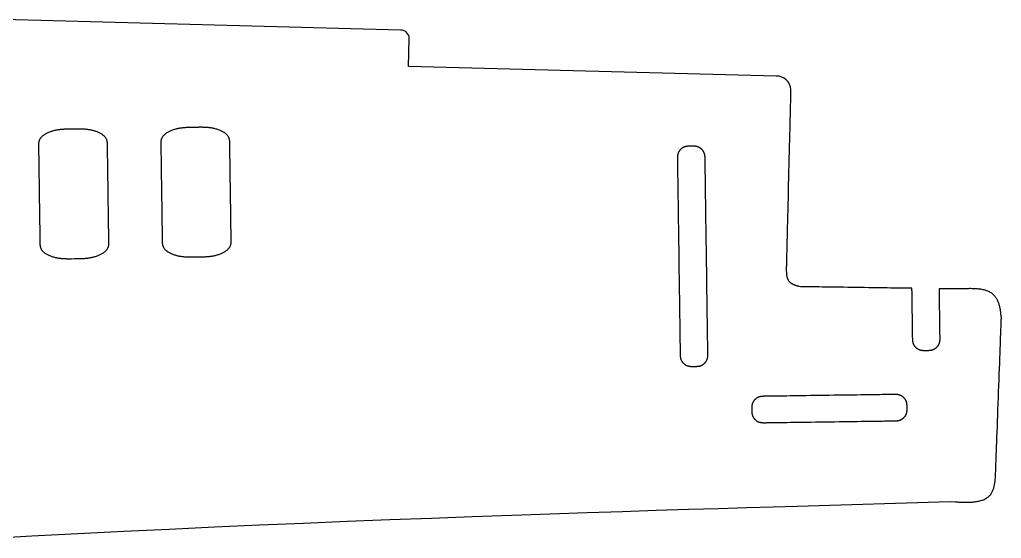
# Model space of a CAD drawing. Header units: millimetres. Extents: x -1116 to -273, y -827 to -161.
# Drawn here: x -530.9 to -359.8, y -818.6 to -728.2 of the extents above; entities that cross this region are included whole.
import ezdxf

# ---------------------------------------------------------------- set-up
doc = ezdxf.new("R2010")
doc.units = ezdxf.units.MM

msp = doc.modelspace()

# ---------------------------------------------------------------- linework, layer by layer
at = {"flags": 128}
msp.add_lwpolyline([(-536.790789, -818.58921), (-528.771659, -818.154109), (-520.758455, -817.737389), (-512.76776, -817.339265), (-504.81942, -816.959379), (-496.933279, -816.597377), (-489.129182, -816.252901), (-481.426974, -815.925596), (-473.846499, -815.615107), (-466.407603, -815.321076), (-459.130129, -815.043148), (-452.033923, -814.780968), (-445.138829, -814.534178), (-438.464693, -814.302424), (-432.031358, -814.085349), (-425.85867, -813.882597), (-419.966473, -813.693812), (-414.374612, -813.518639), (-409.102932, -813.35672), (-404.171277, -813.207701), (-399.599493, -813.071226), (-395.407423, -812.946937), (-368.77011, -812.158181), (-367.839182, -812.217185), (-367.701438, -812.225698), (-367.553363, -812.234486), (-367.395824, -812.243305), (-367.229687, -812.251908), (-367.055821, -812.260051), (-366.875093, -812.26749), (-366.688369, -812.273978), (-366.496518, -812.27927), (-366.300405, -812.283123), (-366.100899, -812.28529), (-365.898867, -812.285527), (-365.695175, -812.283588), (-365.490692, -812.279229), (-365.286283, -812.272205), (-365.082818, -812.26227), (-364.881162, -812.249179), (-364.682182, -812.232688), (-364.486748, -812.21255), (-364.295724, -812.188523), (-364.109839, -812.160396), (-363.929263, -812.128114), (-363.754025, -812.091654), (-363.584155, -812.050996), (-363.419683, -812.006119), (-363.260638, -811.957002), (-363.107051, -811.903626), (-362.958952, -811.845968), (-362.816369, -811.784009), (-362.679334, -811.717727), (-362.547875, -811.647103), (-362.422023, -811.572114), (-362.301808, -811.49274), (-362.187258, -811.408961), (-362.078405, -811.320756), (-361.975278, -811.228104), (-361.877906, -811.130984), (-361.786321, -811.029376), (-361.70055, -810.923259), (-361.620625, -810.812612), (-361.546528, -810.697522), (-361.478059, -810.578505), (-361.414968, -810.456184), (-361.357008, -810.331183), (-361.30393, -810.204126), (-361.255486, -810.075637), (-361.211429, -809.946338), (-361.17151, -809.816855), (-361.13548, -809.687809), (-361.103093, -809.559825), (-361.074099, -809.433526), (-361.04825, -809.309536), (-361.025299, -809.188479), (-361.004996, -809.070977), (-360.987095, -808.957656), (-360.971347, -808.849137), (-360.957503, -808.746046), (-360.945316, -808.649005), (-360.934537, -808.558638), (-360.924919, -808.475569), (-360.864112, -807.947486), (-360.86409, -807.946907), (-360.863941, -807.942856), (-360.863534, -807.93186), (-360.862742, -807.910447), (-360.861437, -807.875145), (-360.85949, -807.822481), (-360.856772, -807.748982), (-360.853156, -807.651178), (-360.848513, -807.525594), (-360.842714, -807.368759), (-360.835632, -807.1772), (-360.827137, -806.947446), (-360.817102, -806.676023), (-360.805398, -806.359459), (-360.791896, -805.994283), (-360.776469, -805.577021), (-360.758987, -805.104201), (-360.739323, -804.572351), (-360.717348, -803.977999), (-360.692934, -803.317672), (-360.666016, -802.589634), (-360.636788, -801.799093), (-360.605505, -800.952994), (-360.572425, -800.058283), (-360.537804, -799.121903), (-360.5019, -798.1508), (-360.464968, -797.151917), (-360.427267, -796.132201), (-360.389051, -795.098595), (-360.350579, -794.058044), (-360.312107, -793.017493), (-360.273891, -791.983887), (-360.23619, -790.964171), (-360.199258, -789.965289), (-360.163353, -788.994185), (-360.128733, -788.057805), (-360.095653, -787.163094), (-360.06437, -786.316995), (-360.035141, -785.526455), (-360.008224, -784.798416), (-359.98381, -784.138089), (-359.961835, -783.543737), (-359.942171, -783.011887), (-359.924689, -782.539067), (-359.909262, -782.121805), (-359.89576, -781.756629), (-359.884056, -781.440065), (-359.874021, -781.168642), (-359.865526, -780.938888), (-359.858443, -780.747329), (-359.852645, -780.590494), (-359.848002, -780.464911), (-359.844385, -780.367106), (-359.841668, -780.293607), (-359.839721, -780.240943), (-359.838416, -780.205641), (-359.837624, -780.184228), (-359.837217, -780.173232), (-359.837068, -780.169181), (-359.837046, -780.168602), (-359.907318, -779.526057), (-359.918001, -779.430979), (-359.929965, -779.328763), (-359.943394, -779.220003), (-359.958474, -779.105295), (-359.975388, -778.985234), (-359.994323, -778.860414), (-360.015463, -778.731431), (-360.038993, -778.598879), (-360.065099, -778.463353), (-360.093964, -778.325448), (-360.125775, -778.185759), (-360.160716, -778.044882), (-360.198972, -777.90341), (-360.240728, -777.761939), (-360.28617, -777.621064), (-360.335482, -777.481379), (-360.388848, -777.34348), (-360.446455, -777.207962), (-360.508487, -777.075418), (-360.575116, -776.94636), (-360.646462, -776.820954), (-360.722631, -776.699284), (-360.803729, -776.581431), (-360.889862, -776.467478), (-360.981138, -776.357507), (-361.077662, -776.251601), (-361.179542, -776.149842), (-361.286882, -776.052313), (-361.399791, -775.959095), (-361.518373, -775.870272), (-361.642737, -775.785926), (-361.772987, -775.706139), (-361.90923, -775.630994), (-362.051573, -775.560572), (-362.200123, -775.494957), (-362.354985, -775.43423), (-362.516266, -775.378475), (-362.684072, -775.327774), (-362.85851, -775.282208), (-363.03951, -775.2418), (-363.226299, -775.206326), (-363.417926, -775.175503), (-363.613442, -775.149046), (-363.811897, -775.126672), (-364.01234, -775.108097), (-364.213823, -775.093036), (-364.415395, -775.081206), (-364.616106, -775.072323), (-364.815008, -775.066102), (-365.011149, -775.062261), (-365.20358, -775.060514), (-365.391351, -775.060578), (-365.573512, -775.062169), (-365.749114, -775.065004), (-365.917206, -775.068797), (-366.07684, -775.073265), (-366.227064, -775.078125), (-366.366929, -775.083092), (-366.495486, -775.087882), (-367.312723, -775.118595), (-367.312794, -775.118594), (-367.313288, -775.118587), (-367.314629, -775.118567), (-367.31724, -775.118529), (-367.321546, -775.118466), (-367.327968, -775.118371), (-367.336932, -775.118239), (-367.348859, -775.118064), (-367.364175, -775.117838), (-367.383302, -775.117557), (-367.406663, -775.117213), (-367.434683, -775.116801), (-367.467784, -775.116314), (-367.50639, -775.115745), (-367.550925, -775.11509), (-367.601812, -775.114341), (-367.659474, -775.113493), (-367.724335, -775.112538), (-367.796819, -775.111472), (-367.877349, -775.110287), (-367.966136, -775.10898), (-368.062546, -775.107561), (-368.165731, -775.106043), (-368.274845, -775.104437), (-368.389041, -775.102757), (-368.507471, -775.101014), (-368.629289, -775.099221), (-368.753648, -775.097391), (-368.879701, -775.095536), (-369.0066, -775.093669), (-369.1335, -775.091802), (-369.259552, -775.089947), (-369.383911, -775.088117), (-369.505729, -775.086324), (-369.624159, -775.084581), (-369.738355, -775.082901), (-369.847469, -775.081295), (-369.950654, -775.079777), (-370.047064, -775.078358), (-370.135851, -775.077051), (-370.216381, -775.075866), (-370.288865, -775.0748), (-370.353726, -775.073845), (-370.411389, -775.072997), (-370.462275, -775.072248), (-370.50681, -775.071593), (-370.545417, -775.071024), (-370.578518, -775.070537), (-370.606537, -775.070125), (-370.629899, -775.069781), (-370.649025, -775.0695), (-370.664341, -775.069274), (-370.676268, -775.069099), (-370.685232, -775.068967), (-370.691655, -775.068872), (-370.69596, -775.068809), (-370.698571, -775.068771), (-370.699912, -775.068751), (-370.700406, -775.068744), (-370.700477, -775.068743), (-370.700474, -775.068918), (-370.700457, -775.070143), (-370.70041, -775.073468), (-370.700318, -775.079944), (-370.700166, -775.09062), (-370.69994, -775.106546), (-370.699624, -775.128773), (-370.699204, -775.158351), (-370.698665, -775.19633), (-370.697991, -775.243759), (-370.697169, -775.30169), (-370.696182, -775.371172), (-370.695016, -775.453254), (-370.693657, -775.548989), (-370.692089, -775.659424), (-370.690297, -775.785611), (-370.688266, -775.9286), (-370.685982, -776.08944), (-370.683429, -776.269183), (-370.680594, -776.468877), (-370.677467, -776.689048), (-370.674072, -776.928121), (-370.670438, -777.183995), (-370.666596, -777.454571), (-370.662574, -777.737748), (-370.658404, -778.031427), (-370.654114, -778.333505), (-370.649735, -778.641885), (-370.645296, -778.954465), (-370.640827, -779.269145), (-370.636358, -779.583825), (-370.631919, -779.896405), (-370.62754, -780.204785), (-370.62325, -780.506864), (-370.61908, -780.800542), (-370.615058, -781.083719), (-370.611216, -781.354295), (-370.607582, -781.610169), (-370.604187, -781.849242), (-370.601061, -782.069413), (-370.598225, -782.269108), (-370.595672, -782.44885), (-370.593388, -782.60969), (-370.591358, -782.752679), (-370.589566, -782.878866), (-370.587997, -782.989302), (-370.586638, -783.085036), (-370.585472, -783.167119), (-370.584486, -783.2366), (-370.583663, -783.294531), (-370.582989, -783.34196), (-370.58245, -783.379939), (-370.58203, -783.409517), (-370.581714, -783.431744), (-370.581488, -783.44767), (-370.581337, -783.458347), (-370.581245, -783.464822), (-370.581197, -783.468147), (-370.58118, -783.469373), (-370.581177, -783.469548), (-370.577659, -783.720335), (-370.577289, -783.757493), (-370.577144, -783.797523), (-370.577358, -783.840237), (-370.578067, -783.885444), (-370.579407, -783.932956), (-370.581512, -783.982584), (-370.584517, -784.034138), (-370.588558, -784.08743), (-370.59377, -784.14227), (-370.600288, -784.198469), (-370.608247, -784.255838), (-370.617783, -784.314188), (-370.629031, -784.37333), (-370.642126, -784.433075), (-370.657203, -784.493233), (-370.674397, -784.553616), (-370.693844, -784.614034), (-370.715679, -784.674298), (-370.740037, -784.73422), (-370.767013, -784.793623), (-370.796546, -784.852387), (-370.828534, -784.910404), (-370.862876, -784.967569), (-370.899469, -785.023774), (-370.938213, -785.078912), (-370.979006, -785.132875), (-371.021746, -785.185558), (-371.066331, -785.236852), (-371.112661, -785.286651), (-371.160633, -785.334847), (-371.210146, -785.381335), (-371.261099, -785.426006), (-371.313389, -785.468754), (-371.366916, -785.509471), (-371.421577, -785.548052), (-371.477272, -785.584387), (-371.533898, -785.618372), (-371.591354, -785.649898), (-371.649539, -785.678858), (-371.708335, -785.705186), (-371.767565, -785.728973), (-371.827035, -785.75035), (-371.886552, -785.769449), (-371.945922, -785.7864), (-372.004953, -785.801335), (-372.063452, -785.814387), (-372.121223, -785.825684), (-372.178076, -785.835361), (-372.233815, -785.843546), (-372.288248, -785.850373), (-372.341182, -785.855971), (-372.392423, -785.860473), (-372.441778, -785.86401), (-372.489054, -785.866713), (-372.534057, -785.868714), (-372.576594, -785.870143), (-372.616472, -785.871132), (-372.653497, -785.871813), (-372.687476, -785.872317), (-372.903422, -785.875376), (-373.153395, -785.878846), (-373.190432, -785.879208), (-373.230329, -785.879343), (-373.272898, -785.879115), (-373.317948, -785.878388), (-373.36529, -785.877027), (-373.414735, -785.874894), (-373.466092, -785.871854), (-373.519173, -785.867771), (-373.573788, -785.86251), (-373.629747, -785.855933), (-373.686861, -785.847904), (-373.74494, -785.838289), (-373.803795, -785.82695), (-373.863235, -785.813752), (-373.923073, -785.798559), (-373.983117, -785.781234), (-374.043179, -785.761642), (-374.103068, -785.739646), (-374.162596, -785.715111), (-374.221587, -785.68794), (-374.279922, -785.658196), (-374.337496, -785.62598), (-374.394206, -785.591395), (-374.449946, -785.554543), (-374.504612, -785.515526), (-374.558099, -785.474447), (-374.610303, -785.431406), (-374.66112, -785.386507), (-374.710444, -785.339852), (-374.758171, -785.291542), (-374.804196, -785.24168), (-374.848415, -785.190368), (-374.890724, -785.137708), (-374.931017, -785.083802), (-374.969191, -785.028753), (-375.00514, -784.972662), (-375.03876, -784.915631), (-375.069947, -784.857763), (-375.098595, -784.79916), (-375.12464, -784.73994), (-375.148172, -784.680281), (-375.169321, -784.620378), (-375.188217, -784.560427), (-375.20499, -784.500623), (-375.219769, -784.441159), (-375.232684, -784.382231), (-375.243866, -784.324034), (-375.253443, -784.266762), (-375.261547, -784.210611), (-375.268306, -784.155775), (-375.273851, -784.102448), (-375.278311, -784.050827), (-375.281816, -784.001105), (-375.284497, -783.953478), (-375.286482, -783.908139), (-375.287902, -783.865285), (-375.288887, -783.82511), (-375.289566, -783.787809), (-375.29007, -783.753576), (-375.293128, -783.536018), (-375.293131, -783.53584), (-375.293149, -783.534595), (-375.293197, -783.531217), (-375.29329, -783.524637), (-375.293444, -783.513789), (-375.293674, -783.497607), (-375.293995, -783.475023), (-375.294422, -783.44497), (-375.29497, -783.406381), (-375.295655, -783.35819), (-375.296492, -783.299329), (-375.297495, -783.228732), (-375.29868, -783.14533), (-375.300062, -783.048059), (-375.301656, -782.935849), (-375.303478, -782.807636), (-375.305542, -782.66235), (-375.307864, -782.498927), (-375.310459, -782.316298), (-375.313342, -782.113396), (-375.316521, -781.889689), (-375.319973, -781.646776), (-375.323667, -781.386792), (-375.327573, -781.111871), (-375.331661, -780.824145), (-375.335901, -780.525751), (-375.340262, -780.21882), (-375.344714, -779.905487), (-375.349227, -779.587887), (-375.35377, -779.268153), (-375.358313, -778.948419), (-375.362826, -778.630819), (-375.367278, -778.317486), (-375.371639, -778.010555), (-375.375879, -777.712161), (-375.379967, -777.424435), (-375.383874, -777.149514), (-375.387568, -776.88953), (-375.391019, -776.646617), (-375.394198, -776.42291), (-375.397081, -776.220008), (-375.399676, -776.037379), (-375.401998, -775.873956), (-375.404062, -775.72867), (-375.405884, -775.600457), (-375.407479, -775.488247), (-375.408861, -775.390976), (-375.410046, -775.307574), (-375.411049, -775.236977), (-375.411885, -775.178116), (-375.41257, -775.129925), (-375.413118, -775.091336), (-375.413545, -775.061283), (-375.413866, -775.038699), (-375.414096, -775.022517), (-375.41425, -775.011669), (-375.414344, -775.005089), (-375.414392, -775.001711), (-375.414409, -775.000466), (-375.414412, -775.000288), (-375.414816, -775.000282), (-375.417646, -775.000241), (-375.425327, -775.000128), (-375.440283, -774.999909), (-375.464942, -774.999547), (-375.501728, -774.999008), (-375.553067, -774.998255), (-375.621384, -774.997254), (-375.709105, -774.995968), (-375.818654, -774.994361), (-375.952458, -774.9924), (-376.112942, -774.990047), (-376.302532, -774.987267), (-376.523653, -774.984025), (-376.778729, -774.980285), (-377.070188, -774.976012), (-377.400454, -774.97117), (-377.771952, -774.965723), (-378.187109, -774.959637), (-378.648349, -774.952874), (-379.156886, -774.945418), (-379.709081, -774.937323), (-380.300083, -774.928658), (-380.925041, -774.919495), (-381.579105, -774.909906), (-382.257424, -774.89996), (-382.955146, -774.889731), (-383.66742, -774.879288), (-384.389397, -774.868703), (-385.116224, -774.858047), (-385.843052, -774.84739), (-386.565028, -774.836805), (-387.277303, -774.826362), (-387.975025, -774.816133), (-388.653343, -774.806188), (-389.307407, -774.796598), (-389.932366, -774.787436), (-390.523368, -774.778771), (-391.075563, -774.770675), (-391.584099, -774.763219), (-392.04534, -774.756457), (-392.460496, -774.75037), (-392.831995, -774.744923), (-393.162261, -774.740081), (-393.453719, -774.735808), (-393.708796, -774.732068), (-393.929917, -774.728826), (-394.119506, -774.726047), (-394.27999, -774.723694), (-394.413795, -774.721732), (-394.523344, -774.720126), (-394.611065, -774.71884), (-394.679382, -774.717838), (-394.73072, -774.717085), (-394.767506, -774.716546), (-394.792165, -774.716184), (-394.807122, -774.715965), (-394.814803, -774.715853), (-394.817632, -774.715811), (-394.818037, -774.715805), (-395.098529, -774.654602), (-395.140057, -774.645438), (-395.184742, -774.635407), (-395.232344, -774.62447), (-395.282625, -774.612592), (-395.335346, -774.599734), (-395.390266, -774.585859), (-395.447146, -774.57093), (-395.505749, -774.55491), (-395.565833, -774.53776), (-395.62716, -774.519445), (-395.689491, -774.499927), (-395.752586, -774.479168), (-395.816207, -774.457131), (-395.880113, -774.433779), (-395.944066, -774.409074), (-396.007826, -774.382979), (-396.071155, -774.355458), (-396.133812, -774.326472), (-396.195559, -774.295984), (-396.256185, -774.263948), (-396.315592, -774.230281), (-396.373712, -774.194891), (-396.430474, -774.157686), (-396.48581, -774.118573), (-396.53965, -774.077461), (-396.591926, -774.034256), (-396.642568, -773.988869), (-396.691507, -773.941205), (-396.738674, -773.891173), (-396.784, -773.838682), (-396.827415, -773.783638), (-396.868851, -773.72595), (-396.908238, -773.665525), (-396.945507, -773.602272), (-396.980589, -773.536098), (-397.013415, -773.466912), (-397.043915, -773.39462), (-397.07202, -773.319132), (-397.097662, -773.240355), (-397.120804, -773.158287), (-397.141542, -773.073293), (-397.160005, -772.985828), (-397.176322, -772.896345), (-397.190623, -772.8053), (-397.203035, -772.713147), (-397.213688, -772.620342), (-397.222712, -772.527338), (-397.230234, -772.434592), (-397.236385, -772.342556), (-397.241293, -772.251686), (-397.245086, -772.162437), (-397.247895, -772.075264), (-397.249848, -771.990621), (-397.251075, -771.908962), (-397.251703, -771.830744), (-397.251862, -771.756419), (-397.251682, -771.686444), (-397.25129, -771.621272), (-397.250817, -771.561359), (-397.247675, -771.180478), (-397.247659, -771.179836), (-397.24755, -771.175342), (-397.247252, -771.163144), (-397.246672, -771.139391), (-397.245716, -771.10023), (-397.244289, -771.041809), (-397.242298, -770.960278), (-397.239648, -770.851782), (-397.236247, -770.712472), (-397.231998, -770.538495), (-397.226809, -770.325998), (-397.220585, -770.071131), (-397.213232, -769.770041), (-397.204657, -769.418876), (-397.194765, -769.013785), (-397.183462, -768.550915), (-397.170653, -768.026415), (-397.156246, -767.436433), (-397.140146, -766.777116), (-397.122258, -766.044613), (-397.102536, -765.236999), (-397.081121, -764.36005), (-397.058201, -763.42147), (-397.033964, -762.428965), (-397.008599, -761.390236), (-396.982292, -760.312988), (-396.955234, -759.204926), (-396.92761, -758.073751), (-396.899611, -756.92717), (-396.871423, -755.772884), (-396.843236, -754.618599), (-396.815237, -753.472017), (-396.787613, -752.340843), (-396.760555, -751.23278), (-396.734248, -750.155532), (-396.708883, -749.116804), (-396.684646, -748.124298), (-396.661726, -747.185719), (-396.640311, -746.30877), (-396.620589, -745.501155), (-396.602701, -744.768652), (-396.586601, -744.109336), (-396.572194, -743.519353), (-396.559385, -742.994853), (-396.548082, -742.531983), (-396.53819, -742.126892), (-396.529614, -741.775727), (-396.522262, -741.474637), (-396.516038, -741.21977), (-396.510849, -741.007274), (-396.5066, -740.833296), (-396.503198, -740.693986), (-396.500549, -740.585491), (-396.498558, -740.503959), (-396.497131, -740.445538), (-396.496175, -740.406377), (-396.495595, -740.382624), (-396.495297, -740.370426), (-396.495187, -740.365933), (-396.495172, -740.365291, 0.395362), (-399.065109, -737.998554), (-463.125494, -736.316591), (-462.999509, -731.518245, 0.414214), (-464.459622, -729.979392), (-533.685763, -728.161798, 0.414214)], format="xyb", dxfattribs=at)
for points in [[(-521.641396, -747.190402), (-521.096116, -747.182672), (-521.010315, -747.181484), (-520.916815, -747.180355), (-520.816098, -747.179462), (-520.708645, -747.178979), (-520.594936, -747.179082), (-520.475453, -747.179947), (-520.350676, -747.18175), (-520.221087, -747.184665), (-520.087166, -747.188868), (-519.949395, -747.194536), (-519.808253, -747.201843), (-519.664224, -747.210964), (-519.517786, -747.222077), (-519.369421, -747.235355), (-519.219611, -747.250975), (-519.068835, -747.269112), (-518.917576, -747.289942), (-518.766313, -747.31364), (-518.615528, -747.340382), (-518.465702, -747.370343), (-518.31728, -747.403648), (-518.170559, -747.44022), (-518.025802, -747.47993), (-517.883271, -747.52265), (-517.743229, -747.568252), (-517.605936, -747.616608), (-517.471655, -747.667588), (-517.340649, -747.721066), (-517.213179, -747.776913), (-517.089508, -747.835), (-516.969897, -747.895199), (-516.854608, -747.957382), (-516.743904, -748.021421), (-516.638047, -748.087187), (-516.537298, -748.154553), (-516.44192, -748.223389), (-516.352175, -748.293568), (-516.268325, -748.364962), (-516.190632, -748.437442), (-516.119359, -748.510879), (-516.054667, -748.585127), (-515.996325, -748.659957), (-515.944002, -748.735123), (-515.897367, -748.810378), (-515.856089, -748.885475), (-515.819835, -748.960167), (-515.788277, -749.034207), (-515.761081, -749.107349), (-515.737917, -749.179345), (-515.718454, -749.249948), (-515.702361, -749.318912), (-515.689307, -749.38599), (-515.678959, -749.450934), (-515.670988, -749.513498), (-515.665063, -749.573435), (-515.660851, -749.630498), (-515.658022, -749.684441), (-515.656245, -749.735015), (-515.655188, -749.781975), (-515.650635, -750.098974), (-515.65063, -750.099322), (-515.650596, -750.101759), (-515.650502, -750.108372), (-515.65032, -750.121251), (-515.650019, -750.142483), (-515.649569, -750.174158), (-515.648943, -750.218364), (-515.648109, -750.277188), (-515.647038, -750.352721), (-515.645701, -750.447049), (-515.644067, -750.562262), (-515.642108, -750.700448), (-515.639794, -750.863695), (-515.637095, -751.054092), (-515.633981, -751.273728), (-515.630423, -751.52469), (-515.626392, -751.809067), (-515.621857, -752.128948), (-515.616789, -752.486422), (-515.611158, -752.883575), (-515.604951, -753.321454), (-515.59821, -753.796925), (-515.590995, -754.305811), (-515.583366, -754.843935), (-515.575382, -755.40712), (-515.567102, -755.991191), (-515.558585, -756.591968), (-515.54989, -757.205277), (-515.541077, -757.826939), (-515.532204, -758.452778), (-515.523332, -759.078618), (-515.514518, -759.70028), (-515.505824, -760.313588), (-515.497306, -760.914366), (-515.489026, -761.498436), (-515.481042, -762.061622), (-515.473413, -762.599746), (-515.466198, -763.108632), (-515.459458, -763.584103), (-515.45325, -764.021981), (-515.44762, -764.419135), (-515.442552, -764.776608), (-515.438017, -765.096489), (-515.433985, -765.380867), (-515.430427, -765.631829), (-515.427314, -765.851465), (-515.424614, -766.041862), (-515.4223, -766.205109), (-515.420341, -766.343295), (-515.418708, -766.458508), (-515.41737, -766.552836), (-515.416299, -766.628368), (-515.415465, -766.687193), (-515.414839, -766.731399), (-515.41439, -766.763073), (-515.414089, -766.784306), (-515.413906, -766.797185), (-515.413812, -766.803798), (-515.413778, -766.806235), (-515.413773, -766.806583), (-515.409846, -767.080401), (-515.409284, -767.123488), (-515.409001, -767.170444), (-515.409335, -767.221034), (-515.410625, -767.275018), (-515.413208, -767.332161), (-515.417422, -767.392224), (-515.423607, -767.454971), (-515.432099, -767.520163), (-515.443236, -767.587564), (-515.457358, -767.656937), (-515.474801, -767.728043), (-515.495905, -767.800646), (-515.521007, -767.874509), (-515.550445, -767.949393), (-515.584557, -768.025062), (-515.623682, -768.101279), (-515.668157, -768.177805), (-515.718321, -768.254405), (-515.774511, -768.330839), (-515.837066, -768.406872), (-515.906225, -768.482282), (-515.981828, -768.556918), (-516.063617, -768.630643), (-516.151334, -768.703322), (-516.24472, -768.774819), (-516.343516, -768.844999), (-516.447465, -768.913726), (-516.556308, -768.980864), (-516.669787, -769.046278), (-516.787642, -769.109833), (-516.909617, -769.171392), (-517.035452, -769.23082), (-517.164888, -769.287982), (-517.297668, -769.342741), (-517.433534, -769.394963), (-517.572226, -769.444511), (-517.713486, -769.49125), (-517.857056, -769.535045), (-518.002678, -769.57576), (-518.150092, -769.613258), (-518.299004, -769.647455), (-518.448964, -769.678462), (-518.599488, -769.706442), (-518.75009, -769.731555), (-518.900283, -769.753963), (-519.049583, -769.773829), (-519.197503, -769.791314), (-519.343559, -769.80658), (-519.487263, -769.819788), (-519.628132, -769.831101), (-519.765678, -769.840679), (-519.899417, -769.848685), (-520.028863, -769.855281), (-520.15353, -769.860628), (-520.272932, -769.864888), (-520.386583, -769.868223), (-520.493999, -769.870794), (-520.594694, -769.872763), (-520.688181, -769.874292), (-521.319213, -769.883315), (-521.864534, -769.891045), (-521.950342, -769.892233), (-522.043849, -769.893362), (-522.144573, -769.894257), (-522.252035, -769.894742), (-522.365752, -769.894643), (-522.485243, -769.893784), (-522.610029, -769.89199), (-522.739627, -769.889086), (-522.873557, -769.884897), (-523.011338, -769.879248), (-523.152489, -769.871964), (-523.296528, -769.862868), (-523.442975, -769.851787), (-523.591348, -769.838546), (-523.741167, -769.822968), (-523.891951, -769.804879), (-524.043219, -769.784105), (-524.194489, -769.760468), (-524.345281, -769.733795), (-524.495113, -769.703911), (-524.643542, -769.67069), (-524.790268, -769.63421), (-524.935029, -769.594597), (-525.077564, -769.551978), (-525.217611, -769.506481), (-525.354907, -769.458233), (-525.48919, -769.40736), (-525.620199, -769.35399), (-525.747671, -769.29825), (-525.871344, -769.240267), (-525.990956, -769.180168), (-526.106246, -769.11808), (-526.216951, -769.054131), (-526.322809, -768.988447), (-526.423558, -768.921155), (-526.518936, -768.852382), (-526.608681, -768.782256), (-526.692531, -768.710904), (-526.770224, -768.638452), (-526.841498, -768.565028), (-526.90619, -768.49078), (-526.964532, -768.415934), (-527.016855, -768.340739), (-527.06349, -768.265443), (-527.104768, -768.190294), (-527.141021, -768.11554), (-527.17258, -768.04143), (-527.199776, -767.96821), (-527.22294, -767.89613), (-527.242403, -767.825438), (-527.258496, -767.75638), (-527.27155, -767.689207), (-527.281897, -767.624164), (-527.289868, -767.561502), (-527.295794, -767.501467), (-527.300006, -767.444307), (-527.302835, -767.390272), (-527.304612, -767.339608), (-527.305669, -767.292564), (-527.310221, -766.974991), (-527.310226, -766.974643), (-527.310261, -766.972206), (-527.310355, -766.965593), (-527.310538, -766.952714), (-527.31084, -766.931481), (-527.31129, -766.899807), (-527.311918, -766.855601), (-527.312753, -766.796776), (-527.313826, -766.721244), (-527.315166, -766.626916), (-527.316803, -766.511703), (-527.318766, -766.373517), (-527.321086, -766.21027), (-527.32379, -766.019873), (-527.326911, -765.800237), (-527.330476, -765.549275), (-527.334516, -765.264897), (-527.339061, -764.945016), (-527.344139, -764.587543), (-527.349781, -764.190389), (-527.356002, -763.752511), (-527.362757, -763.27704), (-527.369986, -762.768154), (-527.377631, -762.23003), (-527.385632, -761.666844), (-527.39393, -761.082774), (-527.402465, -760.481996), (-527.411178, -759.868688), (-527.42001, -759.247026), (-527.428901, -758.621186), (-527.437792, -757.995347), (-527.446623, -757.373685), (-527.455337, -756.760376), (-527.463872, -756.159599), (-527.472169, -755.575528), (-527.48017, -755.012343), (-527.487815, -754.474219), (-527.495045, -753.965333), (-527.501799, -753.489862), (-527.50802, -753.051983), (-527.513662, -752.65483), (-527.518741, -752.297356), (-527.523285, -751.977475), (-527.527325, -751.693098), (-527.530891, -751.442136), (-527.534011, -751.2225), (-527.536716, -751.032103), (-527.539035, -750.868856), (-527.540998, -750.73067), (-527.542635, -750.615457), (-527.543975, -750.521129), (-527.545048, -750.445596), (-527.545884, -750.386772), (-527.546512, -750.342566), (-527.546962, -750.310891), (-527.547263, -750.289659), (-527.547446, -750.27678), (-527.54754, -750.270166), (-527.547575, -750.26773), (-527.54758, -750.267382), (-527.551466, -749.993068), (-527.552021, -749.949903), (-527.552297, -749.902862), (-527.551955, -749.852183), (-527.550658, -749.798104), (-527.548066, -749.740865), (-527.543843, -749.680702), (-527.53765, -749.617855), (-527.529149, -749.552562), (-527.518002, -749.485062), (-527.503871, -749.415592), (-527.486418, -749.344391), (-527.465305, -749.271697), (-527.440194, -749.19775), (-527.410747, -749.122787), (-527.376627, -749.047046), (-527.337493, -748.970766), (-527.29301, -748.894186), (-527.242839, -748.817544), (-527.186641, -748.741078), (-527.12408, -748.665026), (-527.054915, -748.58961), (-526.979307, -748.514981), (-526.897513, -748.441275), (-526.809792, -748.368626), (-526.716401, -748.297168), (-526.617601, -748.227036), (-526.513647, -748.158365), (-526.4048, -748.091289), (-526.291317, -748.025944), (-526.173457, -747.962463), (-526.051478, -747.900982), (-525.925638, -747.841634), (-525.796196, -747.784556), (-525.663409, -747.72988), (-525.527537, -747.677743), (-525.388837, -747.628278), (-525.247568, -747.581621), (-525.103988, -747.537905), (-524.958356, -747.497266), (-524.81093, -747.459838), (-524.662005, -747.425707), (-524.512031, -747.39476), (-524.361492, -747.366836), (-524.210874, -747.341773), (-524.060664, -747.31941), (-523.911347, -747.299585), (-523.763409, -747.282137), (-523.617335, -747.266905), (-523.473612, -747.253727), (-523.332725, -747.24244), (-523.19516, -747.232885), (-523.061402, -747.224899), (-522.931939, -747.218322), (-522.807254, -747.21299), (-522.687835, -747.208743), (-522.574166, -747.20542), (-522.466734, -747.202859), (-522.366025, -747.200898), (-522.272524, -747.199376), (-521.641396, -747.190402)], [(-500.328486, -746.888309), (-499.783165, -746.880455), (-499.697357, -746.879248), (-499.60385, -746.878098), (-499.503126, -746.877182), (-499.395665, -746.876675), (-499.281948, -746.876753), (-499.162457, -746.877592), (-499.037672, -746.879368), (-498.908074, -746.882256), (-498.774145, -746.886431), (-498.636366, -746.892071), (-498.495217, -746.89935), (-498.35118, -746.908444), (-498.204736, -746.919529), (-498.056365, -746.932781), (-497.906549, -746.948375), (-497.755769, -746.966487), (-497.604506, -746.987293), (-497.45324, -747.010968), (-497.302454, -747.037689), (-497.152627, -747.06763), (-497.004205, -747.100918), (-496.857486, -747.137474), (-496.712732, -747.17717), (-496.570205, -747.219877), (-496.430167, -747.265468), (-496.29288, -747.313814), (-496.158605, -747.364786), (-496.027606, -747.418256), (-495.900143, -747.474097), (-495.776479, -747.532178), (-495.656876, -747.592373), (-495.541595, -747.654553), (-495.4309, -747.718589), (-495.325051, -747.784354), (-495.22431, -747.851718), (-495.12894, -747.920553), (-495.039203, -747.990732), (-494.955361, -748.062125), (-494.877675, -748.134605), (-494.806407, -748.208043), (-494.741722, -748.28229), (-494.683385, -748.35712), (-494.631067, -748.432286), (-494.584436, -748.507541), (-494.543161, -748.582638), (-494.506911, -748.65733), (-494.475355, -748.73137), (-494.448162, -748.804512), (-494.425, -748.876508), (-494.405539, -748.947111), (-494.389448, -749.016075), (-494.376394, -749.083153), (-494.366048, -749.148097), (-494.358078, -749.210661), (-494.352152, -749.270599), (-494.347941, -749.327662), (-494.345112, -749.381604), (-494.343335, -749.432179), (-494.342278, -749.479138), (-494.337726, -749.796137), (-494.337721, -749.796485), (-494.337686, -749.798922), (-494.337592, -749.805535), (-494.337409, -749.818414), (-494.337108, -749.839647), (-494.336659, -749.871321), (-494.336031, -749.915527), (-494.335196, -749.974352), (-494.334124, -750.049884), (-494.332786, -750.144212), (-494.331151, -750.259425), (-494.32919, -750.397611), (-494.326873, -750.560858), (-494.324171, -750.751255), (-494.321054, -750.970891), (-494.317492, -751.221853), (-494.313456, -751.506231), (-494.308917, -751.826112), (-494.303843, -752.183585), (-494.298207, -752.580739), (-494.291993, -753.018617), (-494.285245, -753.494088), (-494.278023, -754.002974), (-494.270386, -754.541098), (-494.262394, -755.104284), (-494.254105, -755.688354), (-494.245578, -756.289132), (-494.236875, -756.90244), (-494.228052, -757.524102), (-494.21917, -758.149942), (-494.210289, -758.775781), (-494.201466, -759.397443), (-494.192762, -760.010752), (-494.184236, -760.611529), (-494.175947, -761.1956), (-494.167954, -761.758785), (-494.160317, -762.296909), (-494.153096, -762.805795), (-494.146348, -763.281266), (-494.140133, -763.719145), (-494.134497, -764.116298), (-494.129424, -764.473772), (-494.124884, -764.793653), (-494.120848, -765.07803), (-494.117287, -765.328992), (-494.11417, -765.548628), (-494.111468, -765.739025), (-494.109151, -765.902272), (-494.10719, -766.040458), (-494.105555, -766.155671), (-494.104216, -766.249999), (-494.103144, -766.325532), (-494.102309, -766.384356), (-494.101682, -766.428562), (-494.101233, -766.460237), (-494.100931, -766.481469), (-494.100748, -766.494348), (-494.100655, -766.500962), (-494.10062, -766.503398), (-494.100615, -766.503746), (-494.096688, -766.777647), (-494.096126, -766.820747), (-494.095843, -766.867717), (-494.096177, -766.918322), (-494.097467, -766.972323), (-494.100051, -767.029482), (-494.104266, -767.089563), (-494.110451, -767.152328), (-494.118943, -767.21754), (-494.130082, -767.284961), (-494.144205, -767.354353), (-494.16165, -767.42548), (-494.182756, -767.498104), (-494.20786, -767.571987), (-494.237301, -767.646892), (-494.271417, -767.722582), (-494.310545, -767.798819), (-494.355025, -767.875365), (-494.405193, -767.951984), (-494.461389, -768.028438), (-494.52395, -768.10449), (-494.593115, -768.179919), (-494.668725, -768.254572), (-494.750522, -768.328313), (-494.838246, -768.401008), (-494.93164, -768.472521), (-495.030446, -768.542715), (-495.134404, -768.611455), (-495.243256, -768.678606), (-495.356744, -768.744031), (-495.474609, -768.807595), (-495.596592, -768.869163), (-495.722436, -768.928599), (-495.851882, -768.985766), (-495.984671, -769.04053), (-496.120545, -769.092755), (-496.259246, -769.142305), (-496.400514, -769.189044), (-496.544091, -769.232837), (-496.68972, -769.273548), (-496.837141, -769.311042), (-496.986059, -769.345232), (-497.136024, -769.37623), (-497.286553, -769.404199), (-497.437159, -769.4293), (-497.587356, -769.451696), (-497.736659, -769.471547), (-497.884582, -769.489017), (-498.03064, -769.504267), (-498.174347, -769.517459), (-498.315217, -769.528755), (-498.452765, -769.538316), (-498.586505, -769.546305), (-498.715951, -769.552883), (-498.840619, -769.558213), (-498.960021, -769.562456), (-499.073673, -769.565775), (-499.181089, -769.56833), (-499.281784, -769.570284), (-499.375271, -769.571799), (-500.006303, -769.580726), (-500.551583, -769.588497), (-500.637384, -769.589692), (-500.730884, -769.590828), (-500.831601, -769.59173), (-500.939055, -769.592223), (-501.052764, -769.592132), (-501.172247, -769.591281), (-501.297025, -769.589494), (-501.426615, -769.586598), (-501.560537, -769.582416), (-501.698309, -769.576773), (-501.839452, -769.569494), (-501.983484, -769.560404), (-502.129925, -769.549328), (-502.278292, -769.536089), (-502.428106, -769.520514), (-502.578885, -769.502426), (-502.730149, -769.481651), (-502.881416, -769.458012), (-503.032206, -769.431336), (-503.182038, -769.401446), (-503.330467, -769.368218), (-503.477195, -769.331729), (-503.621959, -769.292106), (-503.764498, -769.249476), (-503.904549, -769.203967), (-504.041851, -769.155705), (-504.17614, -769.104819), (-504.307155, -769.051435), (-504.434634, -768.995681), (-504.558315, -768.937684), (-504.677936, -768.877571), (-504.793233, -768.81547), (-504.903947, -768.751508), (-505.009813, -768.685812), (-505.11057, -768.61851), (-505.205956, -768.549728), (-505.295709, -768.479595), (-505.379567, -768.408237), (-505.457267, -768.335782), (-505.528547, -768.262357), (-505.593245, -768.188109), (-505.651592, -768.113267), (-505.703919, -768.038078), (-505.750559, -767.962789), (-505.791841, -767.88765), (-505.828097, -767.812907), (-505.859659, -767.738808), (-505.886857, -767.665602), (-505.910023, -767.593537), (-505.929488, -767.522859), (-505.945582, -767.453818), (-505.958638, -767.38666), (-505.968986, -767.321634), (-505.976957, -767.258988), (-505.982884, -767.19897), (-505.987096, -767.141826), (-505.989925, -767.087806), (-505.991702, -767.037157), (-505.992759, -766.990127), (-505.997312, -766.67265), (-505.997317, -766.672302), (-505.997351, -766.669866), (-505.997445, -766.663252), (-505.997628, -766.650373), (-505.997929, -766.629141), (-505.998379, -766.597466), (-505.999006, -766.55326), (-505.999841, -766.494436), (-506.000913, -766.418903), (-506.002251, -766.324575), (-506.003886, -766.209362), (-506.005848, -766.071176), (-506.008164, -765.907929), (-506.010866, -765.717532), (-506.013983, -765.497896), (-506.017545, -765.246934), (-506.021581, -764.962557), (-506.026121, -764.642676), (-506.031194, -764.285202), (-506.03683, -763.888049), (-506.043044, -763.45017), (-506.049792, -762.974699), (-506.057014, -762.465813), (-506.064651, -761.927689), (-506.072644, -761.364504), (-506.080933, -760.780433), (-506.089459, -760.179656), (-506.098163, -759.566347), (-506.106985, -758.944685), (-506.115867, -758.318846), (-506.124749, -757.693006), (-506.133571, -757.071344), (-506.142275, -756.458036), (-506.150801, -755.857258), (-506.15909, -755.273188), (-506.167083, -754.710002), (-506.17472, -754.171878), (-506.181942, -753.662992), (-506.188689, -753.187521), (-506.194904, -752.749643), (-506.20054, -752.352489), (-506.205613, -751.995016), (-506.210153, -751.675135), (-506.214189, -751.390757), (-506.21775, -751.139795), (-506.220867, -750.92016), (-506.223569, -750.729762), (-506.225886, -750.566515), (-506.227847, -750.428329), (-506.229482, -750.313116), (-506.230821, -750.218788), (-506.231893, -750.143256), (-506.232728, -750.084431), (-506.233355, -750.040225), (-506.233805, -750.008551), (-506.234106, -749.987318), (-506.234289, -749.974439), (-506.234383, -749.967826), (-506.234417, -749.965389), (-506.234422, -749.965041), (-506.238266, -749.690686), (-506.238816, -749.647515), (-506.239085, -749.600467), (-506.238735, -749.54978), (-506.23743, -749.495694), (-506.23483, -749.438446), (-506.230599, -749.378275), (-506.224397, -749.31542), (-506.215888, -749.250119), (-506.204733, -749.18261), (-506.190594, -749.113132), (-506.173134, -749.041924), (-506.152014, -748.969223), (-506.126896, -748.895269), (-506.097443, -748.8203), (-506.063317, -748.744554), (-506.024179, -748.668269), (-505.979692, -748.591685), (-505.929518, -748.51504), (-505.873319, -748.438572), (-505.810757, -748.36252), (-505.741593, -748.287104), (-505.665986, -748.212478), (-505.584195, -748.138774), (-505.496478, -748.066129), (-505.403092, -747.994676), (-505.304298, -747.92455), (-505.200351, -747.855886), (-505.091512, -747.788818), (-504.978037, -747.72348), (-504.860186, -747.660009), (-504.738216, -747.598537), (-504.612386, -747.5392), (-504.482955, -747.482132), (-504.350179, -747.427468), (-504.214318, -747.375342), (-504.07563, -747.325889), (-503.934373, -747.279243), (-503.790806, -747.23554), (-503.645186, -747.194913), (-503.497772, -747.157498), (-503.34886, -747.123379), (-503.198898, -747.092444), (-503.048371, -747.064532), (-502.897766, -747.039481), (-502.747568, -747.01713), (-502.598263, -746.997318), (-502.450336, -746.979882), (-502.304274, -746.964661), (-502.160562, -746.951494), (-502.019686, -746.940219), (-501.882132, -746.930674), (-501.748385, -746.922699), (-501.618931, -746.916131), (-501.494256, -746.910809), (-501.374845, -746.906571), (-501.261186, -746.903257), (-501.153762, -746.900704), (-501.05306, -746.898751), (-500.959566, -746.897236), (-500.328486, -746.888309)], [(-413.906423, -750.166436), (-413.690478, -750.163336), (-413.656498, -750.16287), (-413.619468, -750.162495), (-413.579578, -750.162347), (-413.537018, -750.162562), (-413.491976, -750.163277), (-413.444643, -750.164628), (-413.395207, -750.166754), (-413.343859, -750.169789), (-413.290787, -750.173871), (-413.236181, -750.179137), (-413.180231, -750.185723), (-413.123127, -750.193766), (-413.065057, -750.203402), (-413.006211, -750.214768), (-412.946779, -750.228), (-412.88695, -750.243237), (-412.826914, -750.260613), (-412.76686, -750.280266), (-412.706977, -750.302332), (-412.647456, -750.326949), (-412.588471, -750.354212), (-412.530141, -750.384058), (-412.472572, -750.416384), (-412.415866, -750.451085), (-412.360129, -750.488059), (-412.305466, -750.527201), (-412.251981, -750.568408), (-412.199778, -750.611576), (-412.148963, -750.656602), (-412.099639, -750.703381), (-412.051912, -750.751811), (-412.005886, -750.801788), (-411.961665, -750.853208), (-411.919354, -750.905966), (-411.879058, -750.959961), (-411.840881, -751.015088), (-411.804928, -751.071243), (-411.771303, -751.128323), (-411.740111, -751.186224), (-411.711457, -751.244843), (-411.685405, -751.30406), (-411.661866, -751.363698), (-411.64071, -751.423563), (-411.621806, -751.483462), (-411.605025, -751.543201), (-411.590237, -751.602587), (-411.577313, -751.661426), (-411.566122, -751.719525), (-411.556535, -751.776691), (-411.548422, -751.832731), (-411.541654, -751.88745), (-411.5361, -751.940656), (-411.531631, -751.992155), (-411.528116, -752.041753), (-411.525427, -752.089258), (-411.523434, -752.134476), (-411.522005, -752.177213), (-411.521013, -752.217277), (-411.520327, -752.254473), (-411.516717, -752.505546), (-411.516707, -752.506249), (-411.516637, -752.511172), (-411.516447, -752.524534), (-411.516078, -752.550555), (-411.51547, -752.593454), (-411.514562, -752.65745), (-411.513294, -752.746765), (-411.511608, -752.865616), (-411.509443, -753.018223), (-411.506739, -753.208807), (-411.503436, -753.441586), (-411.499475, -753.72078), (-411.494796, -754.050609), (-411.489338, -754.435293), (-411.483042, -754.87905), (-411.475848, -755.386101), (-411.467696, -755.960664), (-411.458526, -756.606961), (-411.448279, -757.329209), (-411.436895, -758.131629), (-411.424343, -759.016331), (-411.410713, -759.976984), (-411.396125, -761.005151), (-411.3807, -762.092392), (-411.364556, -763.230267), (-411.347813, -764.410338), (-411.330591, -765.624165), (-411.31301, -766.86331), (-411.29519, -768.119333), (-411.27725, -769.383795), (-411.25931, -770.648258), (-411.24149, -771.904281), (-411.223909, -773.143425), (-411.206687, -774.357253), (-411.189945, -775.537324), (-411.1738, -776.675199), (-411.158375, -777.76244), (-411.143787, -778.790606), (-411.130158, -779.75126), (-411.117606, -780.635961), (-411.106221, -781.438382), (-411.095974, -782.16063), (-411.086804, -782.806926), (-411.078652, -783.38149), (-411.071458, -783.888541), (-411.065162, -784.332298), (-411.059705, -784.716981), (-411.055025, -785.046811), (-411.051064, -785.326005), (-411.047761, -785.558784), (-411.045057, -785.749368), (-411.042892, -785.901975), (-411.041206, -786.020826), (-411.039939, -786.11014), (-411.039031, -786.174137), (-411.038422, -786.217036), (-411.038053, -786.243056), (-411.037863, -786.256418), (-411.037793, -786.261341), (-411.037783, -786.262044), (-411.034683, -786.478982), (-411.034217, -786.513119), (-411.03384, -786.550319), (-411.033687, -786.590394), (-411.033894, -786.633155), (-411.034595, -786.678411), (-411.035925, -786.725973), (-411.038021, -786.775651), (-411.041017, -786.827255), (-411.045049, -786.880596), (-411.050252, -786.935485), (-411.056761, -786.991732), (-411.064711, -787.049146), (-411.074238, -787.107538), (-411.085477, -787.16672), (-411.098563, -787.2265), (-411.113631, -787.28669), (-411.130818, -787.347099), (-411.150257, -787.407539), (-411.172085, -787.467819), (-411.196436, -787.52775), (-411.223406, -787.587156), (-411.252934, -787.645916), (-411.284917, -787.703925), (-411.319255, -787.761075), (-411.355845, -787.817261), (-411.394586, -787.872374), (-411.435377, -787.92631), (-411.478115, -787.978962), (-411.5227, -788.030222), (-411.569029, -788.079985), (-411.617002, -788.128143), (-411.666516, -788.174591), (-411.71747, -788.219222), (-411.769762, -788.261929), (-411.823292, -788.302606), (-411.877957, -788.341147), (-411.933655, -788.377444), (-411.990286, -788.411391), (-412.047748, -788.442882), (-412.105938, -788.47181), (-412.164741, -788.498109), (-412.223978, -788.521869), (-412.283455, -788.543222), (-412.34298, -788.562299), (-412.402359, -788.579232), (-412.461399, -788.594151), (-412.519906, -788.607188), (-412.577687, -788.618474), (-412.634548, -788.62814), (-412.690297, -788.636317), (-412.74474, -788.643136), (-412.797683, -788.648729), (-412.848933, -788.653227), (-412.898297, -788.656761), (-412.945581, -788.659461), (-412.990592, -788.66146), (-413.033137, -788.662888), (-413.073023, -788.663877), (-413.110055, -788.664558), (-413.360028, -788.668121), (-413.576015, -788.67118), (-413.610001, -788.671639), (-413.647038, -788.672008), (-413.686935, -788.67215), (-413.729503, -788.671929), (-413.774553, -788.67121), (-413.821895, -788.669856), (-413.871339, -788.66773), (-413.922695, -788.664697), (-413.975775, -788.66062), (-414.030389, -788.655363), (-414.086346, -788.64879), (-414.143458, -788.640765), (-414.201535, -788.631151), (-414.260386, -788.619813), (-414.319824, -788.606614), (-414.379657, -788.591418), (-414.439697, -788.574089), (-414.499754, -788.55449), (-414.559638, -788.532485), (-414.61916, -788.507939), (-414.678145, -788.480754), (-414.736473, -788.450994), (-414.79404, -788.418761), (-414.850741, -788.384156), (-414.906473, -788.347284), (-414.96113, -788.308245), (-415.014609, -788.267142), (-415.066804, -788.224079), (-415.117611, -788.179157), (-415.166926, -788.132478), (-415.214643, -788.084145), (-415.260659, -788.034261), (-415.30487, -787.982927), (-415.347169, -787.930247), (-415.387454, -787.876322), (-415.425619, -787.821255), (-415.46156, -787.765149), (-415.495173, -787.708105), (-415.526353, -787.650227), (-415.554995, -787.591616), (-415.581034, -787.532391), (-415.60456, -787.47273), (-415.625705, -787.412828), (-415.644596, -787.352881), (-415.661365, -787.293082), (-415.676141, -787.233625), (-415.689053, -787.174707), (-415.700232, -787.116521), (-415.709808, -787.059261), (-415.71791, -787.003123), (-415.724668, -786.948301), (-415.730211, -786.89499), (-415.734671, -786.843384), (-415.738175, -786.793678), (-415.740855, -786.746067), (-415.74284, -786.700745), (-415.74426, -786.657906), (-415.745245, -786.617745), (-415.745924, -786.580458), (-415.749486, -786.328763), (-415.749496, -786.32806), (-415.749566, -786.323137), (-415.749756, -786.309775), (-415.750125, -786.283755), (-415.750734, -786.240857), (-415.751643, -786.176861), (-415.75291, -786.087548), (-415.754598, -785.968699), (-415.756764, -785.816094), (-415.759469, -785.625513), (-415.762774, -785.392737), (-415.766737, -785.113547), (-415.771419, -784.783722), (-415.77688, -784.399045), (-415.783179, -783.955294), (-415.790376, -783.448251), (-415.798533, -782.873695), (-415.807707, -782.227409), (-415.817959, -781.505171), (-415.82935, -780.702762), (-415.841908, -779.818074), (-415.855545, -778.857434), (-415.87014, -777.829283), (-415.885574, -776.742058), (-415.901726, -775.6042), (-415.918478, -774.424146), (-415.935708, -773.210336), (-415.953298, -771.97121), (-415.971128, -770.715205), (-415.989077, -769.450762), (-416.007026, -768.186318), (-416.024856, -766.930314), (-416.042446, -765.691187), (-416.059676, -764.477377), (-416.076428, -763.297324), (-416.09258, -762.159465), (-416.108014, -761.072241), (-416.122609, -760.044089), (-416.136246, -759.08345), (-416.148804, -758.198761), (-416.160195, -757.396353), (-416.170447, -756.674115), (-416.179622, -756.027828), (-416.187778, -755.453273), (-416.194975, -754.946229), (-416.201275, -754.502479), (-416.206735, -754.117801), (-416.211417, -753.787977), (-416.21538, -753.508786), (-416.218685, -753.276011), (-416.22139, -753.08543), (-416.223557, -752.932825), (-416.225244, -752.813975), (-416.226511, -752.724663), (-416.22742, -752.660667), (-416.228029, -752.617769), (-416.228398, -752.591748), (-416.228588, -752.578387), (-416.228658, -752.573464), (-416.228668, -752.572761), (-416.231727, -752.355203), (-416.232186, -752.320969), (-416.232556, -752.283663), (-416.232701, -752.243476), (-416.232487, -752.200599), (-416.231778, -752.155222), (-416.23044, -752.107537), (-416.228335, -752.057735), (-416.225331, -752.006007), (-416.221291, -751.952544), (-416.216081, -751.897537), (-416.209564, -751.841177), (-416.201607, -751.783655), (-416.192073, -751.725162), (-416.180828, -751.66589), (-416.167737, -751.606028), (-416.152663, -751.545769), (-416.135473, -751.485303), (-416.116031, -751.424821), (-416.094202, -751.364515), (-416.06985, -751.304575), (-416.04288, -751.245178), (-416.013354, -751.186444), (-415.981374, -751.128477), (-415.94704, -751.071383), (-415.910454, -751.015267), (-415.871719, -750.960234), (-415.830934, -750.906389), (-415.788202, -750.853837), (-415.743625, -750.802683), (-415.697303, -750.753033), (-415.649339, -750.704991), (-415.599833, -750.658662), (-415.548887, -750.614152), (-415.496602, -750.571566), (-415.443081, -750.531009), (-415.388424, -750.492586), (-415.332733, -750.456401), (-415.27611, -750.422561), (-415.218656, -750.39117), (-415.160472, -750.362334), (-415.101675, -750.336117), (-415.042444, -750.312429), (-414.982971, -750.29114), (-414.92345, -750.272118), (-414.864075, -750.255233), (-414.805038, -750.240354), (-414.746534, -750.22735), (-414.688756, -750.216092), (-414.631896, -750.206447), (-414.576149, -750.198287), (-414.521708, -750.191479), (-414.468766, -750.185894), (-414.417517, -750.1814), (-414.368153, -750.177867), (-414.32087, -750.175165), (-414.275859, -750.173162), (-414.233314, -750.171729), (-414.193429, -750.170734), (-414.156396, -750.170047), (-413.906423, -750.166436)], [(-403.270679, -796.155455), (-403.273737, -795.939468), (-403.274196, -795.905481), (-403.274565, -795.868445), (-403.274705, -795.828547), (-403.274482, -795.785979), (-403.273757, -795.740929), (-403.272394, -795.693587), (-403.270258, -795.644142), (-403.26721, -795.592785), (-403.263114, -795.539704), (-403.257833, -795.485089), (-403.251231, -795.42913), (-403.243171, -795.372016), (-403.233516, -795.313937), (-403.22213, -795.255082), (-403.208875, -795.195641), (-403.193616, -795.135804), (-403.176215, -795.07576), (-403.156535, -795.015698), (-403.134441, -794.955809), (-403.109794, -794.896281), (-403.082499, -794.83729), (-403.052619, -794.778955), (-403.020259, -794.72138), (-402.985522, -794.664671), (-402.948513, -794.60893), (-402.909335, -794.554264), (-402.868092, -794.500776), (-402.824888, -794.448571), (-402.779828, -794.397753), (-402.733015, -794.348428), (-402.684554, -794.300699), (-402.634547, -794.254672), (-402.5831, -794.21045), (-402.530316, -794.168139), (-402.476299, -794.127842), (-402.421154, -794.089665), (-402.364983, -794.053711), (-402.307892, -794.020086), (-402.249984, -793.988895), (-402.191363, -793.96024), (-402.132148, -793.934189), (-402.072517, -793.91065), (-402.012663, -793.889493), (-401.952779, -793.870589), (-401.893059, -793.853808), (-401.833695, -793.839021), (-401.77488, -793.826096), (-401.716807, -793.814906), (-401.65967, -793.805319), (-401.603661, -793.797206), (-401.548973, -793.790437), (-401.4958, -793.784883), (-401.444334, -793.780414), (-401.394768, -793.7769), (-401.347296, -793.774211), (-401.302111, -793.772217), (-401.259404, -793.770789), (-401.219371, -793.769797), (-401.182203, -793.769111), (-400.931321, -793.7655), (-400.930858, -793.765494), (-400.927621, -793.765448), (-400.918833, -793.765323), (-400.901721, -793.76508), (-400.873509, -793.76468), (-400.831421, -793.764083), (-400.772684, -793.763249), (-400.694522, -793.76214), (-400.594161, -793.760716), (-400.468824, -793.758938), (-400.315738, -793.756766), (-400.132126, -793.754161), (-399.915215, -793.751083), (-399.66223, -793.747493), (-399.370394, -793.743353), (-399.036934, -793.738621), (-398.659074, -793.73326), (-398.23404, -793.727229), (-397.759056, -793.72049), (-397.231347, -793.713002), (-396.649526, -793.704747), (-396.017756, -793.695783), (-395.341585, -793.686188), (-394.626566, -793.676043), (-393.878246, -793.665425), (-393.102176, -793.654414), (-392.303907, -793.643087), (-391.488988, -793.631525), (-390.662969, -793.619804), (-389.8314, -793.608005), (-388.999831, -793.596206), (-388.173811, -793.584486), (-387.358892, -793.572923), (-386.560623, -793.561597), (-385.784553, -793.550585), (-385.036234, -793.539968), (-384.321214, -793.529822), (-383.645044, -793.520228), (-383.013273, -793.511264), (-382.431452, -793.503009), (-381.903744, -793.495521), (-381.428759, -793.488782), (-381.003725, -793.482751), (-380.625865, -793.47739), (-380.292405, -793.472658), (-380.00057, -793.468517), (-379.747584, -793.464928), (-379.530673, -793.46185), (-379.347062, -793.459245), (-379.193975, -793.457073), (-379.068639, -793.455294), (-378.968277, -793.45387), (-378.890115, -793.452761), (-378.831378, -793.451928), (-378.789291, -793.451331), (-378.761078, -793.45093), (-378.743966, -793.450688), (-378.735179, -793.450563), (-378.731941, -793.450517), (-378.731479, -793.45051), (-378.514706, -793.44741), (-378.480596, -793.446944), (-378.443424, -793.446567), (-378.403378, -793.446415), (-378.360649, -793.446621), (-378.315426, -793.447322), (-378.267897, -793.448653), (-378.218253, -793.45075), (-378.166682, -793.453747), (-378.113374, -793.45778), (-378.058518, -793.462984), (-378.002304, -793.469494), (-377.944921, -793.477447), (-377.886557, -793.486976), (-377.827403, -793.498218), (-377.767648, -793.511307), (-377.70748, -793.526379), (-377.64709, -793.54357), (-377.586666, -793.563014), (-377.526399, -793.584847), (-377.466476, -793.609204), (-377.407074, -793.636181), (-377.348314, -793.665716), (-377.290301, -793.697707), (-377.233144, -793.732052), (-377.176949, -793.76865), (-377.121822, -793.8074), (-377.06787, -793.848198), (-377.015201, -793.890945), (-376.963922, -793.935538), (-376.914138, -793.981875), (-376.865957, -794.029855), (-376.819486, -794.079376), (-376.774831, -794.130337), (-376.7321, -794.182636), (-376.691399, -794.236171), (-376.652834, -794.29084), (-376.616514, -794.346543), (-376.582545, -794.403176), (-376.551033, -794.460639), (-376.522085, -794.51883), (-376.495769, -794.577632), (-376.471993, -794.636868), (-376.450625, -794.696342), (-376.431535, -794.755864), (-376.414591, -794.815238), (-376.399662, -794.874272), (-376.386617, -794.932773), (-376.375324, -794.990547), (-376.365652, -795.047402), (-376.35747, -795.103143), (-376.350646, -795.157578), (-376.34505, -795.210512), (-376.34055, -795.261754), (-376.337014, -795.31111), (-376.334312, -795.358386), (-376.332312, -795.403389), (-376.330883, -795.445927), (-376.329894, -795.485804), (-376.329213, -795.52283), (-376.32565, -795.772755), (-376.32255, -795.988742), (-376.322085, -796.022728), (-376.321709, -796.059765), (-376.321559, -796.099662), (-376.321771, -796.14223), (-376.322482, -796.18728), (-376.323827, -796.234621), (-376.325943, -796.284064), (-376.328966, -796.33542), (-376.333033, -796.388499), (-376.338279, -796.443111), (-376.344841, -796.499066), (-376.352855, -796.556176), (-376.362457, -796.61425), (-376.373783, -796.673099), (-376.38697, -796.732533), (-376.402154, -796.792363), (-376.419472, -796.852399), (-376.439058, -796.912451), (-376.46105, -796.97233), (-376.485584, -797.031846), (-376.512756, -797.090824), (-376.542504, -797.149145), (-376.574726, -797.206705), (-376.609318, -797.263399), (-376.646178, -797.319123), (-376.685205, -797.373772), (-376.726296, -797.427243), (-376.769348, -797.479431), (-376.814259, -797.530231), (-376.860927, -797.579539), (-376.909249, -797.627251), (-376.959123, -797.673262), (-377.010446, -797.717468), (-377.063117, -797.759764), (-377.117033, -797.800047), (-377.172091, -797.838211), (-377.228189, -797.874153), (-377.285225, -797.907767), (-377.343096, -797.93895), (-377.401701, -797.967598), (-377.46092, -797.993644), (-377.520575, -798.017179), (-377.580472, -798.038334), (-377.640416, -798.057237), (-377.700211, -798.074019), (-377.759664, -798.088809), (-377.81858, -798.101736), (-377.876763, -798.112931), (-377.934021, -798.122523), (-377.990157, -798.130642), (-378.044977, -798.137417), (-378.098287, -798.142978), (-378.149892, -798.147455), (-378.199598, -798.150977), (-378.247209, -798.153673), (-378.292531, -798.155675), (-378.335369, -798.157111), (-378.37553, -798.15811), (-378.412817, -798.158803), (-378.664512, -798.162461), (-378.664975, -798.162468), (-378.668212, -798.162514), (-378.677, -798.162639), (-378.694112, -798.162882), (-378.722325, -798.163282), (-378.764413, -798.16388), (-378.82315, -798.164714), (-378.901313, -798.165824), (-379.001676, -798.167249), (-379.127014, -798.169029), (-379.280102, -798.171203), (-379.463716, -798.17381), (-379.680629, -798.17689), (-379.933617, -798.180483), (-380.225456, -798.184627), (-380.55892, -798.189362), (-380.936784, -798.194727), (-381.361823, -798.200763), (-381.836813, -798.207508), (-382.364527, -798.215001), (-382.946355, -798.223263), (-383.578132, -798.232234), (-384.25431, -798.241836), (-384.969338, -798.251989), (-385.717666, -798.262615), (-386.493744, -798.273635), (-387.292022, -798.284971), (-388.106951, -798.296543), (-388.932979, -798.308272), (-389.764557, -798.32008), (-390.596136, -798.331889), (-391.422164, -798.343618), (-392.237092, -798.35519), (-393.035371, -798.366525), (-393.811449, -798.377546), (-394.559777, -798.388172), (-395.274805, -798.398325), (-395.950982, -798.407927), (-396.58276, -798.416898), (-397.164587, -798.42516), (-397.692302, -798.432653), (-398.167291, -798.439398), (-398.592331, -798.445433), (-398.970195, -798.450799), (-399.303658, -798.455534), (-399.595497, -798.459678), (-399.848486, -798.463271), (-400.065399, -798.466351), (-400.249012, -798.468958), (-400.4021, -798.471132), (-400.527438, -798.472912), (-400.627801, -798.474337), (-400.705964, -798.475447), (-400.764702, -798.476281), (-400.80679, -798.476878), (-400.835002, -798.477279), (-400.852115, -798.477522), (-400.860902, -798.477647), (-400.86414, -798.477693), (-400.864602, -798.477699), (-401.082078, -798.480758), (-401.116298, -798.481218), (-401.15359, -798.481587), (-401.193762, -798.481733), (-401.236624, -798.481518), (-401.281985, -798.480809), (-401.329653, -798.479469), (-401.379438, -798.477363), (-401.43115, -798.474357), (-401.484597, -798.470315), (-401.539588, -798.465102), (-401.595933, -798.458582), (-401.65344, -798.45062), (-401.71192, -798.441082), (-401.77118, -798.429831), (-401.831031, -798.416733), (-401.891281, -798.401653), (-401.95174, -798.384454), (-402.012216, -798.365002), (-402.072519, -798.343162), (-402.132457, -798.318799), (-402.191855, -798.291816), (-402.250593, -798.262276), (-402.308565, -798.23028), (-402.365666, -798.195931), (-402.421792, -798.159329), (-402.476835, -798.120577), (-402.530692, -798.079776), (-402.583256, -798.037028), (-402.634423, -797.992435), (-402.684087, -797.946097), (-402.732143, -797.898117), (-402.778486, -797.848597), (-402.82301, -797.797638), (-402.86561, -797.745341), (-402.90618, -797.691809), (-402.944616, -797.637143), (-402.980812, -797.581445), (-403.014662, -797.524816), (-403.046062, -797.467358), (-403.074905, -797.409173), (-403.101127, -797.350377), (-403.124818, -797.291149), (-403.14611, -797.231682), (-403.165132, -797.172169), (-403.182017, -797.112803), (-403.196893, -797.053777), (-403.209894, -796.995285), (-403.221148, -796.93752), (-403.230787, -796.880675), (-403.238942, -796.824943), (-403.245743, -796.770517), (-403.251321, -796.717592), (-403.255808, -796.666359), (-403.259333, -796.617012), (-403.262027, -796.569745), (-403.264022, -796.52475), (-403.265448, -796.482221), (-403.266436, -796.44235), (-403.267116, -796.405332), (-403.270679, -796.155455)]]:
    msp.add_lwpolyline(points, dxfattribs=at)

doc.saveas('drawing.dxf')
